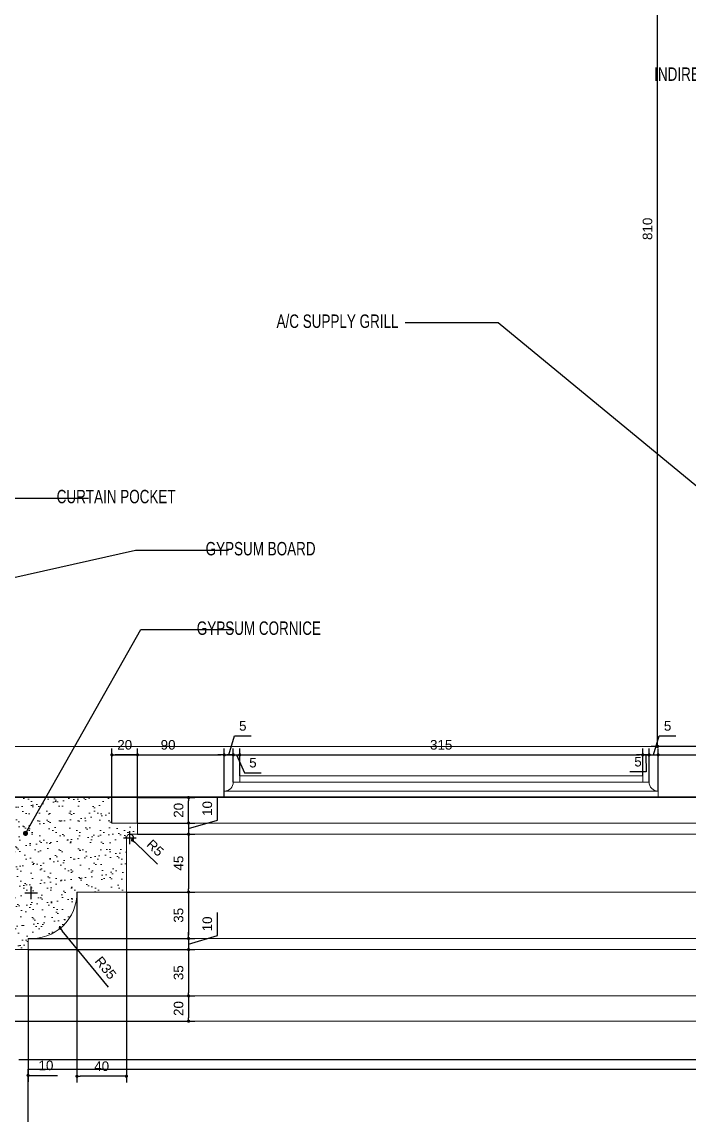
# Model space of a CAD drawing. Header units: inches. Extents: x -12478 to 399182, y -23212 to 525552.
# Drawn here: x 3407 to 3929, y 21914 to 22769 of the extents above; entities that cross this region are included whole.
import ezdxf

# ---------------------------------------------------------------- set-up
doc = ezdxf.new("R2010")
doc.units = ezdxf.units.IN
doc.header["$LTSCALE"] = 1000
doc.header["$MEASUREMENT"] = 0
doc.linetypes.add('DASHED', pattern=[0.75, 0.5, -0.25])
doc.linetypes.add('HIDDEN', pattern=[0.375, 0.25, -0.125])
doc.layers.add('A-DIM', color=9, linetype='Continuous')
doc.layers.add('A-Hidden', color=8, linetype='HIDDEN')
for name, color, linetype, lineweight in [('GRC', 41, 'Continuous', 0), ('Sanitaire', 253, 'Continuous', 0), ('Wood treillis', 111, 'Continuous', 0)]:
    doc.layers.add(name, color=color, linetype=linetype, lineweight=lineweight)
doc.styles.add('DIM 50', font='romans.shx', dxfattribs={"width": 0.75, "height": 100})
doc.styles.get("Standard").update_dxf_attribs({"font": 'arial.ttf'})
doc.dimstyles.new('chester 5', dxfattribs={"dimscale": 0.05, "dimtxt": 150, "dimasz": 50, "dimexe": 100, "dimexo": 0, "dimgap": 80, "dimtad": 1, "dimdec": 0, "dimrnd": 5, "dimzin": 0, "dimdsep": 46, "dimtxsty": 'Standard', "dimblk": 'DOT', "dimcen": 100, "dimclrd": 1, "dimclre": 1, "dimclrt": 3, "dimadec": 0, "dimazin": 0, "dimtfac": 1, "dimtdec": 0, "dimtofl": 0, "dimtmove": 0, "dimatfit": 3, "dimfxl": 1, "dimtolj": 1, "dimtzin": 0, "dimlwd": -1, "dimarcsym": 0})
doc.dimstyles.get("Standard").update_dxf_attribs({"dimtxt": 0.18, "dimasz": 0.18, "dimexe": 0.18, "dimexo": 0.0625, "dimgap": 0.09, "dimtad": 0, "dimtih": 1, "dimtoh": 1, "dimdec": 4, "dimzin": 0, "dimdsep": 46, "dimtxsty": 'Standard', "dimcen": 0.09, "dimadec": 0, "dimazin": 0, "dimtfac": 1, "dimtdec": 4, "dimtofl": 0, "dimtmove": 0, "dimatfit": 3, "dimfxl": 1, "dimtolj": 1, "dimtzin": 0, "dimarcsym": 0})

# ---------------------------------------------------------------- blocks, each defined once
blk = doc.blocks.new('_Dot')
at = {"color": 0, "linetype": 'ByBlock', "lineweight": -2}
blk.add_line((-0.5, 0), (-1, 0), dxfattribs=at)
at = {"color": 0, "linetype": 'ByBlock', "const_width": 0.5}
blk.add_lwpolyline([(-0.25, 0, 1), (0.25, 0, 1)], format="xyb", close=True, dxfattribs=at)
blk = doc.blocks.new('*D206')
at = {"layer": 'A-DIM', "color": 1, "lineweight": -2, "transparency": 16777216}
for p, q in [((3972.4, 23012.05), (3898.99, 23012.05)), ((3972.4, 22202.05), (3898.99, 22202.05))]:
    blk.add_line(p, q, dxfattribs=at)
at = {"layer": 'A-DIM', "color": 1, "transparency": 16777216}
blk.add_line((3903.99, 22204.55), (3903.99, 23009.55), dxfattribs=at)
at = {"layer": 'Defpoints', "color": 0, "transparency": 16777216}
for p in [(3903.99, 23012.05), (3972.4, 23012.05, 0), (3972.4, 22202.05, 0)]:
    blk.add_point(p, dxfattribs=at)
at = {"layer": 'A-DIM', "color": 1, "transparency": 16777216, "xscale": 2.5, "yscale": 2.5, "zscale": 2.5}
for p, rotation in [((3903.99, 23012.05), 90), ((3903.99, 22202.05), 270)]:
    blk.add_blockref('_Dot', p, dxfattribs=dict(at, rotation=rotation))
at = {"layer": 'A-DIM', "color": 3, "transparency": 16777216, "insert": (3896.16, 22607.05), "char_height": 7.5, "attachment_point": 5, "rotation": 90}
blk.add_mtext('\\A1;810', dxfattribs=at)
blk = doc.blocks.new('A$Ce2b00592')
at = {"layer": 'GRC', "lineweight": 0}
h = blk.add_hatch(dxfattribs=at)
h.set_pattern_fill('AR-SAND', color=256, scale=6)
h.set_pattern_definition([(37.5, (1191.455, 6437.248), (-0.37796, 11.560943), [0, -9.12, 0, -10.2, 0, -9.75]), (7.5, (1191.455, 6437.248), (10.61866, 16.932876), [0, -4.92, 0, -8.22, 0, -3.15]), (327.5, (1184.075, 6437.248), (18.684851, 0.033954), [0, -3, 0, -10.8, 0, -14.1]), (317.5, (1184.075, 6437.248), (18.03676, 5.266053), [0, -1.5, 0, -7.08, 0, -8.1])])
h.paths.add_polyline_path([(354.69, -390), (220.04, -390), (220.04, -555), (230.02, -555), (230.04, -565), (255.18, -565), (255.18, -545.2), (277.08, -545.2), (277.08, -508.97), (289.09, -508.97), (289.09, -500.33, 0.439979), (327.32, -463.97), (366.06, -463.97), (366.06, -421.44, -0.415481), (368.79, -418.7), (374.69, -418.7), (374.69, -410), (354.69, -410)])
at = {"layer": 'GRC'}
for points in [[(850.02, 95), (850.02, -350), (220.02, -350), (220.02, -390), (414.69, -390), (414.69, -390), (414.69, -390), (442.62, -390), (442.62, -385, 0.413614), (449.69, -377.93), (454.69, -377.93), (454.69, -372.93), (770.02, -372.93), (770.02, -377.93), (775.02, -377.93, 0.413614), (782.09, -385), (782.09, -390), (857.95, -390), (857.95, -390), (857.95, -385, 0.413614), (865.02, -377.93), (870.02, -377.93), (870.02, 44.59)], [(220.02, -555), (220.02, -390), (354.69, -390), (354.69, -410), (374.69, -410), (374.69, -418.7), (368.79, -418.7, 0.415481), (366.06, -421.44), (366.06, -463.97), (327.32, -463.97, -0.439979), (289.09, -500.33), (289.09, -508.97), (277.08, -508.97), (277.08, -545.2), (255.18, -545.2), (255.18, -565), (230.04, -565), (230.02, -555), (220.02, -555)]]:
    blk.add_lwpolyline(points, format="xyb", dxfattribs=at)
blk = doc.blocks.new('*D473')
at = {"layer": 'A-DIM', "color": 1, "lineweight": -2, "transparency": 16777216}
for p, q in [((3497.08, 22162.05), (3542.07, 22162.05)), ((3497.08, 22142.05), (3542.07, 22142.05))]:
    blk.add_line(p, q, dxfattribs=at)
at = {"layer": 'A-DIM', "color": 1, "transparency": 16777216}
blk.add_line((3537.07, 22144.55), (3537.07, 22159.55), dxfattribs=at)
at = {"layer": 'Defpoints', "color": 0, "transparency": 16777216}
for p in [(3497.08, 22162.05, 0), (3537.07, 22162.05), (3497.08, 22142.05, 0)]:
    blk.add_point(p, dxfattribs=at)
at = {"layer": 'A-DIM', "color": 1, "transparency": 16777216, "xscale": 2.5, "yscale": 2.5, "zscale": 2.5}
for p, rotation in [((3537.07, 22162.05), 90), ((3537.07, 22142.05), 270)]:
    blk.add_blockref('_Dot', p, dxfattribs=dict(at, rotation=rotation))
at = {"layer": 'A-DIM', "color": 3, "transparency": 16777216, "insert": (3529.24, 22152.05), "char_height": 7.5, "attachment_point": 5, "rotation": 90}
blk.add_mtext('\\A1;20', dxfattribs=at)
blk = doc.blocks.new('*D474')
at = {"layer": 'A-DIM', "color": 1, "lineweight": -2, "transparency": 16777216}
for p, q in [((3497.08, 22133.36), (3542.07, 22133.36)), ((3488.45, 22088.08), (3542.07, 22088.08))]:
    blk.add_line(p, q, dxfattribs=at)
at = {"layer": 'A-DIM', "color": 1, "transparency": 16777216}
blk.add_line((3537.07, 22130.86), (3537.07, 22090.58), dxfattribs=at)
at = {"layer": 'Defpoints', "color": 0, "transparency": 16777216}
for p in [(3497.08, 22133.36, 0), (3488.45, 22088.08, 0), (3537.07, 22088.08)]:
    blk.add_point(p, dxfattribs=at)
at = {"layer": 'A-DIM', "color": 1, "transparency": 16777216, "xscale": 2.5, "yscale": 2.5, "zscale": 2.5}
for p, rotation in [((3537.07, 22133.36), 90), ((3537.07, 22088.08), 270)]:
    blk.add_blockref('_Dot', p, dxfattribs=dict(at, rotation=rotation))
at = {"layer": 'A-DIM', "color": 3, "transparency": 16777216, "insert": (3529.26, 22110.72), "char_height": 7.5, "attachment_point": 5, "rotation": 90}
blk.add_mtext('\\A1;45', dxfattribs=at)
blk = doc.blocks.new('*D475')
at = {"layer": 'A-DIM', "color": 1, "lineweight": -2, "transparency": 16777216}
for p, q in [((3488.45, 22088.08), (3542.07, 22088.08)), ((3411.46, 22051.73), (3542.07, 22051.73))]:
    blk.add_line(p, q, dxfattribs=at)
at = {"layer": 'A-DIM', "color": 1, "transparency": 16777216}
blk.add_line((3537.07, 22085.58), (3537.07, 22054.23), dxfattribs=at)
at = {"layer": 'Defpoints', "color": 0, "transparency": 16777216}
for p in [(3488.45, 22088.08, 0), (3411.46, 22051.73), (3537.07, 22051.73)]:
    blk.add_point(p, dxfattribs=at)
at = {"layer": 'A-DIM', "color": 1, "transparency": 16777216, "xscale": 2.5, "yscale": 2.5, "zscale": 2.5}
for p, rotation in [((3537.07, 22088.08), 90), ((3537.07, 22051.73), 270)]:
    blk.add_blockref('_Dot', p, dxfattribs=dict(at, rotation=rotation))
at = {"layer": 'A-DIM', "color": 3, "transparency": 16777216, "insert": (3529.24, 22069.9), "char_height": 7.5, "attachment_point": 5, "rotation": 90}
blk.add_mtext('\\A1;35', dxfattribs=at)
blk = doc.blocks.new('*D476')
at = {"layer": 'A-DIM', "color": 1, "transparency": 16777216}
for p, q in [((3559.56, 22054.15), (3559.56, 22072.16)), ((3537.07, 22054.23), (3537.07, 22056.73)), ((3537.07, 22047.41), (3559.56, 22054.15)), ((3537.07, 22051.73), (3537.07, 22043.08)), ((3537.07, 22040.58), (3537.07, 22038.08))]:
    blk.add_line(p, q, dxfattribs=at)
at = {"layer": 'A-DIM', "color": 1, "lineweight": -2, "transparency": 16777216}
for p, q in [((3411.46, 22051.73), (3542.07, 22051.73)), ((3411.47, 22043.08), (3542.07, 22043.08))]:
    blk.add_line(p, q, dxfattribs=at)
at = {"layer": 'Defpoints', "color": 0, "transparency": 16777216}
for p in [(3411.46, 22051.73), (3411.47, 22043.08, 0), (3537.07, 22043.08)]:
    blk.add_point(p, dxfattribs=at)
at = {"layer": 'A-DIM', "color": 1, "transparency": 16777216, "xscale": 2.5, "yscale": 2.5, "zscale": 2.5}
for p, rotation in [((3537.07, 22051.73), 270), ((3537.07, 22043.08), 90)]:
    blk.add_blockref('_Dot', p, dxfattribs=dict(at, rotation=rotation))
at = {"layer": 'A-DIM', "color": 3, "transparency": 16777216, "insert": (3551.73, 22063.16), "char_height": 7.5, "attachment_point": 5, "rotation": 90}
blk.add_mtext('\\A1;10', dxfattribs=at)
blk = doc.blocks.new('*D477')
at = {"layer": 'A-DIM', "color": 1, "lineweight": -2, "transparency": 16777216}
for p, q in [((3411.47, 22043.08), (3542.07, 22043.08)), ((3399.46, 22006.85), (3542.07, 22006.85))]:
    blk.add_line(p, q, dxfattribs=at)
at = {"layer": 'A-DIM', "color": 1, "transparency": 16777216}
blk.add_line((3537.07, 22040.58), (3537.07, 22009.35), dxfattribs=at)
at = {"layer": 'Defpoints', "color": 0, "transparency": 16777216}
for p in [(3411.47, 22043.08, 0), (3399.46, 22006.85, 0), (3537.07, 22006.85)]:
    blk.add_point(p, dxfattribs=at)
at = {"layer": 'A-DIM', "color": 1, "transparency": 16777216, "xscale": 2.5, "yscale": 2.5, "zscale": 2.5}
for p, rotation in [((3537.07, 22043.08), 90), ((3537.07, 22006.85), 270)]:
    blk.add_blockref('_Dot', p, dxfattribs=dict(at, rotation=rotation))
at = {"layer": 'A-DIM', "color": 3, "transparency": 16777216, "insert": (3529.24, 22024.97), "char_height": 7.5, "attachment_point": 5, "rotation": 90}
blk.add_mtext('\\A1;35', dxfattribs=at)
blk = doc.blocks.new('*D478')
at = {"layer": 'A-DIM', "color": 1, "lineweight": -2, "transparency": 16777216}
for p, q in [((3399.46, 22006.85), (3542.07, 22006.85)), ((3377.56, 21987.05), (3542.07, 21987.05))]:
    blk.add_line(p, q, dxfattribs=at)
at = {"layer": 'A-DIM', "color": 1, "transparency": 16777216}
blk.add_line((3537.07, 22004.35), (3537.07, 21989.55), dxfattribs=at)
at = {"layer": 'Defpoints', "color": 0, "transparency": 16777216}
for p in [(3399.46, 22006.85, 0), (3377.56, 21987.05, 0), (3537.07, 21987.05)]:
    blk.add_point(p, dxfattribs=at)
at = {"layer": 'A-DIM', "color": 1, "transparency": 16777216, "xscale": 2.5, "yscale": 2.5, "zscale": 2.5}
for p, rotation in [((3537.07, 22006.85), 90), ((3537.07, 21987.05), 270)]:
    blk.add_blockref('_Dot', p, dxfattribs=dict(at, rotation=rotation))
at = {"layer": 'A-DIM', "color": 3, "transparency": 16777216, "insert": (3529.24, 21996.95), "char_height": 7.5, "attachment_point": 5, "rotation": 90}
blk.add_mtext('\\A1;20', dxfattribs=at)
blk = doc.blocks.new('*D479')
at = {"layer": 'A-DIM', "color": 1, "transparency": 16777216}
for p, q in [((3559.56, 22144.45), (3559.56, 22162.46)), ((3537.07, 22144.55), (3537.07, 22147.05)), ((3537.07, 22137.7), (3559.56, 22144.45)), ((3537.07, 22142.05), (3537.07, 22133.36)), ((3537.07, 22130.86), (3537.07, 22128.36))]:
    blk.add_line(p, q, dxfattribs=at)
at = {"layer": 'A-DIM', "color": 1, "lineweight": -2, "transparency": 16777216}
for p, q in [((3497.08, 22142.05), (3542.07, 22142.05)), ((3529.24, 22133.36), (3542.07, 22133.36))]:
    blk.add_line(p, q, dxfattribs=at)
at = {"layer": 'Defpoints', "color": 0, "transparency": 16777216}
for p in [(3497.08, 22142.05, 0), (3529.24, 22133.36, 0), (3537.07, 22133.36)]:
    blk.add_point(p, dxfattribs=at)
at = {"layer": 'A-DIM', "color": 1, "transparency": 16777216, "xscale": 2.5, "yscale": 2.5, "zscale": 2.5}
for p, rotation in [((3537.07, 22142.05), 270), ((3537.07, 22133.36), 90)]:
    blk.add_blockref('_Dot', p, dxfattribs=dict(at, rotation=rotation))
at = {"layer": 'A-DIM', "color": 3, "transparency": 16777216, "insert": (3551.73, 22153.46), "char_height": 7.5, "attachment_point": 5, "rotation": 90}
blk.add_mtext('\\A1;10', dxfattribs=at)
blk = doc.blocks.new('*D480')
at = {"layer": 'A-DIM', "color": 1, "lineweight": -2, "transparency": 16777216}
for p, q in [((3477.07, 22142.05), (3477.07, 22200.41)), ((3497.08, 22142.05), (3497.08, 22200.41))]:
    blk.add_line(p, q, dxfattribs=at)
at = {"layer": 'A-DIM', "color": 1, "transparency": 16777216}
blk.add_line((3494.58, 22195.41), (3479.57, 22195.41), dxfattribs=at)
at = {"layer": 'Defpoints', "color": 0, "transparency": 16777216}
for p in [(3477.07, 22195.41), (3477.07, 22142.05, 0), (3497.08, 22142.05, 0)]:
    blk.add_point(p, dxfattribs=at)
at = {"layer": 'A-DIM', "color": 1, "transparency": 16777216, "xscale": 2.5, "yscale": 2.5, "zscale": 2.5, "rotation": 180}
blk.add_blockref('_Dot', (3477.07, 22195.41), dxfattribs=at)
at = {"layer": 'A-DIM', "color": 1, "transparency": 16777216, "xscale": 2.5, "yscale": 2.5, "zscale": 2.5}
blk.add_blockref('_Dot', (3497.08, 22195.41), dxfattribs=at)
at = {"layer": 'A-DIM', "color": 3, "transparency": 16777216, "insert": (3487.07, 22203.24), "char_height": 7.5, "attachment_point": 5}
blk.add_mtext('\\A1;20', dxfattribs=at)
blk = doc.blocks.new('*D481')
at = {"layer": 'A-DIM', "color": 1, "lineweight": -2, "transparency": 16777216}
for p, q in [((3477.07, 22142.05), (3477.07, 22200.41)), ((3565, 22162.55), (3565, 22200.41))]:
    blk.add_line(p, q, dxfattribs=at)
at = {"layer": 'A-DIM', "color": 1, "transparency": 16777216}
blk.add_line((3479.57, 22195.41), (3562.5, 22195.41), dxfattribs=at)
at = {"layer": 'Defpoints', "color": 0, "transparency": 16777216}
for p in [(3565, 22195.41), (3565, 22162.55), (3477.07, 22142.05, 0)]:
    blk.add_point(p, dxfattribs=at)
at = {"layer": 'A-DIM', "color": 1, "transparency": 16777216, "xscale": 2.5, "yscale": 2.5, "zscale": 2.5, "rotation": 180}
blk.add_blockref('_Dot', (3477.07, 22195.41), dxfattribs=at)
at = {"layer": 'A-DIM', "color": 1, "transparency": 16777216, "xscale": 2.5, "yscale": 2.5, "zscale": 2.5}
blk.add_blockref('_Dot', (3565, 22195.41), dxfattribs=at)
at = {"layer": 'A-DIM', "color": 3, "transparency": 16777216, "insert": (3521.03, 22203.24), "char_height": 7.5, "attachment_point": 5}
blk.add_mtext('\\A1;90', dxfattribs=at)
blk = doc.blocks.new('*D482')
at = {"layer": 'A-DIM', "color": 1, "transparency": 16777216}
for p, q in [((3568.54, 22195.41), (3572.98, 22210.23)), ((3572.98, 22210.23), (3585.95, 22210.23)), ((3562.5, 22195.41), (3560, 22195.41)), ((3565, 22195.41), (3572.07, 22195.41)), ((3574.57, 22195.41), (3577.07, 22195.41))]:
    blk.add_line(p, q, dxfattribs=at)
at = {"layer": 'A-DIM', "color": 1, "lineweight": -2, "transparency": 16777216}
for p, q in [((3565, 22162.55), (3565, 22200.41)), ((3572.07, 22174.13), (3572.07, 22200.41))]:
    blk.add_line(p, q, dxfattribs=at)
at = {"layer": 'Defpoints', "color": 0, "transparency": 16777216}
for p in [(3572.07, 22195.41), (3572.07, 22174.13), (3565, 22162.55)]:
    blk.add_point(p, dxfattribs=at)
at = {"layer": 'A-DIM', "color": 1, "transparency": 16777216, "xscale": 2.5, "yscale": 2.5, "zscale": 2.5}
blk.add_blockref('_Dot', (3565, 22195.41), dxfattribs=at)
at = {"layer": 'A-DIM', "color": 1, "transparency": 16777216, "xscale": 2.5, "yscale": 2.5, "zscale": 2.5, "rotation": 180}
blk.add_blockref('_Dot', (3572.07, 22195.41), dxfattribs=at)
at = {"layer": 'A-DIM', "color": 3, "transparency": 16777216, "insert": (3579.47, 22218.04), "char_height": 7.5, "attachment_point": 5}
blk.add_mtext('\\A1;5', dxfattribs=at)
blk = doc.blocks.new('*D483')
at = {"layer": 'A-DIM', "color": 1, "lineweight": -2, "transparency": 16777216}
for p, q in [((3572.07, 22174.13), (3572.07, 22200.41)), ((3577.07, 22179.13), (3577.07, 22200.41))]:
    blk.add_line(p, q, dxfattribs=at)
at = {"layer": 'A-DIM', "color": 1, "transparency": 16777216}
for p, q in [((3569.57, 22195.41), (3567.07, 22195.41)), ((3572.07, 22195.41), (3577.07, 22195.41)), ((3574.57, 22195.41), (3580.91, 22181.47)), ((3579.57, 22195.41), (3582.07, 22195.41)), ((3580.91, 22181.47), (3593.88, 22181.47))]:
    blk.add_line(p, q, dxfattribs=at)
at = {"layer": 'Defpoints', "color": 0, "transparency": 16777216}
for p in [(3577.07, 22195.41), (3572.07, 22174.13), (3577.07, 22179.13)]:
    blk.add_point(p, dxfattribs=at)
at = {"layer": 'A-DIM', "color": 1, "transparency": 16777216, "xscale": 2.5, "yscale": 2.5, "zscale": 2.5}
blk.add_blockref('_Dot', (3572.07, 22195.41), dxfattribs=at)
at = {"layer": 'A-DIM', "color": 1, "transparency": 16777216, "xscale": 2.5, "yscale": 2.5, "zscale": 2.5, "rotation": 180}
blk.add_blockref('_Dot', (3577.07, 22195.41), dxfattribs=at)
at = {"layer": 'A-DIM', "color": 3, "transparency": 16777216, "insert": (3587.4, 22189.28), "char_height": 7.5, "attachment_point": 5}
blk.add_mtext('\\A1;5', dxfattribs=at)
blk = doc.blocks.new('*D484')
at = {"layer": 'A-DIM', "color": 1, "lineweight": -2, "transparency": 16777216}
for p, q in [((3577.07, 22179.13), (3577.07, 22200.41)), ((3892.4, 22179.13), (3892.4, 22200.41))]:
    blk.add_line(p, q, dxfattribs=at)
at = {"layer": 'A-DIM', "color": 1, "transparency": 16777216}
blk.add_line((3579.57, 22195.41), (3889.9, 22195.41), dxfattribs=at)
at = {"layer": 'Defpoints', "color": 0, "transparency": 16777216}
for p in [(3892.4, 22195.41), (3577.07, 22179.13), (3892.4, 22179.13)]:
    blk.add_point(p, dxfattribs=at)
at = {"layer": 'A-DIM', "color": 1, "transparency": 16777216, "xscale": 2.5, "yscale": 2.5, "zscale": 2.5, "rotation": 180}
blk.add_blockref('_Dot', (3577.07, 22195.41), dxfattribs=at)
at = {"layer": 'A-DIM', "color": 1, "transparency": 16777216, "xscale": 2.5, "yscale": 2.5, "zscale": 2.5}
blk.add_blockref('_Dot', (3892.4, 22195.41), dxfattribs=at)
at = {"layer": 'A-DIM', "color": 3, "transparency": 16777216, "insert": (3734.73, 22203.24), "char_height": 7.5, "attachment_point": 5}
blk.add_mtext('\\A1;315', dxfattribs=at)
blk = doc.blocks.new('*D485')
at = {"layer": 'A-DIM', "color": 1, "lineweight": -2, "transparency": 16777216}
for p, q in [((3892.4, 22179.13), (3892.4, 22200.41)), ((3897.4, 22174.13), (3897.4, 22200.41))]:
    blk.add_line(p, q, dxfattribs=at)
at = {"layer": 'A-DIM', "color": 1, "transparency": 16777216}
for p, q in [((3889.9, 22195.41), (3887.4, 22195.41)), ((3892.4, 22195.41), (3897.4, 22195.41)), ((3894.9, 22195.41), (3895.2, 22182.24)), ((3899.9, 22195.41), (3902.4, 22195.41)), ((3895.2, 22182.24), (3882.22, 22182.24))]:
    blk.add_line(p, q, dxfattribs=at)
at = {"layer": 'Defpoints', "color": 0, "transparency": 16777216}
for p in [(3897.4, 22195.41), (3892.4, 22179.13), (3897.4, 22174.13)]:
    blk.add_point(p, dxfattribs=at)
at = {"layer": 'A-DIM', "color": 1, "transparency": 16777216, "xscale": 2.5, "yscale": 2.5, "zscale": 2.5}
blk.add_blockref('_Dot', (3892.4, 22195.41), dxfattribs=at)
at = {"layer": 'A-DIM', "color": 1, "transparency": 16777216, "xscale": 2.5, "yscale": 2.5, "zscale": 2.5, "rotation": 180}
blk.add_blockref('_Dot', (3897.4, 22195.41), dxfattribs=at)
at = {"layer": 'A-DIM', "color": 3, "transparency": 16777216, "insert": (3888.71, 22190.05), "char_height": 7.5, "attachment_point": 5}
blk.add_mtext('\\A1;5', dxfattribs=at)
blk = doc.blocks.new('*D486')
at = {"layer": 'A-DIM', "color": 1, "transparency": 16777216}
for p, q in [((3900.94, 22195.41), (3905.38, 22210.23)), ((3905.38, 22210.23), (3918.35, 22210.23)), ((3894.9, 22195.41), (3892.4, 22195.41)), ((3897.4, 22195.41), (3904.47, 22195.41)), ((3906.97, 22195.41), (3909.47, 22195.41))]:
    blk.add_line(p, q, dxfattribs=at)
at = {"layer": 'A-DIM', "color": 1, "lineweight": -2, "transparency": 16777216}
for p, q in [((3897.4, 22174.13), (3897.4, 22200.41)), ((3904.47, 22167.05), (3904.47, 22200.41))]:
    blk.add_line(p, q, dxfattribs=at)
at = {"layer": 'Defpoints', "color": 0, "transparency": 16777216}
for p in [(3904.47, 22195.41), (3897.4, 22174.13), (3904.47, 22167.05, 0)]:
    blk.add_point(p, dxfattribs=at)
at = {"layer": 'A-DIM', "color": 1, "transparency": 16777216, "xscale": 2.5, "yscale": 2.5, "zscale": 2.5}
blk.add_blockref('_Dot', (3897.4, 22195.41), dxfattribs=at)
at = {"layer": 'A-DIM', "color": 1, "transparency": 16777216, "xscale": 2.5, "yscale": 2.5, "zscale": 2.5, "rotation": 180}
blk.add_blockref('_Dot', (3904.47, 22195.41), dxfattribs=at)
at = {"layer": 'A-DIM', "color": 3, "transparency": 16777216, "insert": (3911.87, 22218.04), "char_height": 7.5, "attachment_point": 5}
blk.add_mtext('\\A1;5', dxfattribs=at)
blk = doc.blocks.new('*D487')
at = {"layer": 'A-DIM', "color": 1, "lineweight": -2, "transparency": 16777216}
for p, q in [((3904.47, 22167.05), (3904.47, 22200.41)), ((3980.33, 22167.05), (3980.33, 22200.41))]:
    blk.add_line(p, q, dxfattribs=at)
at = {"layer": 'A-DIM', "color": 1, "transparency": 16777216}
blk.add_line((3906.97, 22195.41), (3977.83, 22195.41), dxfattribs=at)
at = {"layer": 'Defpoints', "color": 0, "transparency": 16777216}
for p in [(3980.33, 22195.41), (3904.47, 22167.05, 0), (3980.33, 22167.05, 0)]:
    blk.add_point(p, dxfattribs=at)
at = {"layer": 'A-DIM', "color": 1, "transparency": 16777216, "xscale": 2.5, "yscale": 2.5, "zscale": 2.5, "rotation": 180}
blk.add_blockref('_Dot', (3904.47, 22195.41), dxfattribs=at)
at = {"layer": 'A-DIM', "color": 1, "transparency": 16777216, "xscale": 2.5, "yscale": 2.5, "zscale": 2.5}
blk.add_blockref('_Dot', (3980.33, 22195.41), dxfattribs=at)
at = {"layer": 'A-DIM', "color": 3, "transparency": 16777216, "insert": (3942.4, 22203.23), "char_height": 7.5, "attachment_point": 5}
blk.add_mtext('\\A1;75', dxfattribs=at)
blk = doc.blocks.new('*D490')
at = {"layer": 'A-DIM', "color": 1, "lineweight": -2, "transparency": 16777216}
for p, q in [((3491.17, 22125.62), (3491.17, 22135.62)), ((3486.17, 22130.62), (3496.17, 22130.62))]:
    blk.add_line(p, q, dxfattribs=at)
at = {"layer": 'A-DIM', "color": 1, "transparency": 16777216}
blk.add_line((3512.85, 22110.02), (3494.96, 22127.02), dxfattribs=at)
at = {"layer": 'A-DIM', "color": 1, "lineweight": -2, "transparency": 16777216}
blk.add_arc((3491.17, 22130.62), 2.73, 316.45437, 90, dxfattribs=at)
at = {"layer": 'Defpoints', "color": 0, "transparency": 16777216}
for p in [(3491.17, 22130.62, 0), (3493.15, 22128.74, 0)]:
    blk.add_point(p, dxfattribs=at)
at = {"layer": 'A-DIM', "color": 1, "transparency": 16777216, "xscale": 2.5, "yscale": 2.5, "zscale": 2.5, "rotation": 136.4543730994027}
blk.add_blockref('_Dot', (3493.15, 22128.74), dxfattribs=at)
at = {"layer": 'A-DIM', "color": 3, "transparency": 16777216, "insert": (3510.93, 22122.62), "char_height": 7.5, "attachment_point": 5, "rotation": 316.45437}
blk.add_mtext('\\A1;R5', dxfattribs=at)
blk = doc.blocks.new('*D491')
at = {"layer": 'A-DIM', "color": 1, "lineweight": -2, "transparency": 16777216}
for p, q in [((3449.69, 22088.08), (3449.69, 21938.94)), ((3488.44, 22088.08), (3488.44, 21938.94))]:
    blk.add_line(p, q, dxfattribs=at)
at = {"layer": 'A-DIM', "color": 1, "transparency": 16777216}
blk.add_line((3485.94, 21943.94), (3452.19, 21943.94), dxfattribs=at)
at = {"layer": 'Defpoints', "color": 0, "transparency": 16777216}
for p in [(3449.69, 22088.08, 0), (3488.44, 22088.08, 0), (3449.69, 21943.94)]:
    blk.add_point(p, dxfattribs=at)
at = {"layer": 'A-DIM', "color": 1, "transparency": 16777216, "xscale": 2.5, "yscale": 2.5, "zscale": 2.5, "rotation": 180}
blk.add_blockref('_Dot', (3449.69, 21943.94), dxfattribs=at)
at = {"layer": 'A-DIM', "color": 1, "transparency": 16777216, "xscale": 2.5, "yscale": 2.5, "zscale": 2.5}
blk.add_blockref('_Dot', (3488.44, 21943.94), dxfattribs=at)
at = {"layer": 'A-DIM', "color": 3, "transparency": 16777216, "insert": (3469.07, 21951.77), "char_height": 7.5, "attachment_point": 5}
blk.add_mtext('\\A1;40', dxfattribs=at)
blk = doc.blocks.new('*D492')
at = {"layer": 'A-DIM', "color": 1, "lineweight": -2, "transparency": 16777216}
for p, q in [((3413.92, 22082.42), (3413.92, 22092.42)), ((3408.92, 22087.42), (3418.92, 22087.42))]:
    blk.add_line(p, q, dxfattribs=at)
at = {"layer": 'A-DIM', "color": 1, "transparency": 16777216}
blk.add_line((3474.36, 22013.76), (3438.2, 22057.83), dxfattribs=at)
at = {"layer": 'Defpoints', "color": 0, "transparency": 16777216}
for p in [(3413.92, 22087.42, 0), (3436.61, 22059.76, 0)]:
    blk.add_point(p, dxfattribs=at)
at = {"layer": 'A-DIM', "color": 1, "transparency": 16777216, "xscale": 2.5, "yscale": 2.5, "zscale": 2.5, "rotation": 129.3670457076203}
blk.add_blockref('_Dot', (3436.61, 22059.76), dxfattribs=at)
at = {"layer": 'A-DIM', "color": 3, "transparency": 16777216, "insert": (3472.17, 22028.77), "char_height": 7.5, "attachment_point": 5, "rotation": 309.36705}
blk.add_mtext('\\A1;R35', dxfattribs=at)
blk = doc.blocks.new('*D493')
at = {"layer": 'A-DIM', "color": 1, "lineweight": -2, "transparency": 16777216}
for p, q in [((3399.45, 22043.08), (3399.45, 21939.57)), ((3411.46, 22043.08), (3411.46, 21939.57))]:
    blk.add_line(p, q, dxfattribs=at)
at = {"layer": 'A-DIM', "color": 1, "transparency": 16777216}
for p, q in [((3396.95, 21944.57), (3394.45, 21944.57)), ((3413.96, 21944.57), (3434.48, 21944.57))]:
    blk.add_line(p, q, dxfattribs=at)
at = {"layer": 'Defpoints', "color": 0, "transparency": 16777216}
for p in [(3399.45, 22043.08, 0), (3411.46, 22043.08, 0), (3399.45, 21944.57)]:
    blk.add_point(p, dxfattribs=at)
at = {"layer": 'A-DIM', "color": 1, "transparency": 16777216, "xscale": 2.5, "yscale": 2.5, "zscale": 2.5}
blk.add_blockref('_Dot', (3399.45, 21944.57), dxfattribs=at)
at = {"layer": 'A-DIM', "color": 1, "transparency": 16777216, "xscale": 2.5, "yscale": 2.5, "zscale": 2.5, "rotation": 180}
blk.add_blockref('_Dot', (3411.46, 21944.57), dxfattribs=at)
at = {"layer": 'A-DIM', "color": 3, "transparency": 16777216, "insert": (3425.47, 21952.4), "char_height": 7.5, "attachment_point": 5}
blk.add_mtext('\\A1;10', dxfattribs=at)

msp = doc.modelspace()

# ---------------------------------------------------------------- linework, layer by layer
at = {"layer": 'A-Hidden', "linetype": 'DASHED', "lineweight": 0, "ltscale": 10}
msp.add_line((15334.45, 22162.55, 0), (2054.32, 22162.55, 0), dxfattribs=at)
at = {"layer": 'GRC', "lineweight": 0}
for p, q in [((3577.08, 22174.13, 0), (3892.4, 22174.13, 0)), ((3904.47, 22167.05, 0), (3565.01, 22167.05, 0)), ((3477.08, 22162.05, 0), (12539.77, 22162.05, 0)), ((3497.08, 22142.05, 0), (12607.7, 22142.05, 0)), ((3497.08, 22133.36, 0), (12607.7, 22133.36, 0)), ((3488.45, 22088.08, 0), (12616.33, 22088.08, 0)), ((3416.38, 22051.73, 0), (12688.39, 22051.73, 0)), ((3411.47, 22043.08, 0), (12693.3, 22043.08, 0)), ((3399.46, 22006.85, 0), (12705.31, 22006.85, 0)), ((3377.56, 21987.05, 0), (12727.21, 21987.05, 0))]:
    msp.add_line(p, q, dxfattribs=at)
at = {"layer": 'Wood treillis', "lineweight": -2, "elevation": 0}
for points in [[(3404.14, 21957.05), (8050.65, 21957.05)], [(3411.64, 21949.55), (8050.65, 21949.55)], [(3411.64, 19042.05), (3411.64, 21949.55)]]:
    msp.add_lwpolyline(points, dxfattribs=at)

# ---------------------------------------------------------------- block references
at = {"layer": 'Sanitaire', "color": 1}
msp.add_blockref('A$Ce2b00592', (3122.38, 22552.05, 0), dxfattribs=at)

# ---------------------------------------------------------------- texts
at = {"layer": 'A-DIM', "color": 3, "ltscale": 500, "char_height": 10.5, "width": 2801.0884, "attachment_point": 1, "style": 'DIM 50'}
for s, insert in [('\\pxqr;{\\fCityBlueprint|b0|i0|c2|p2;INDIRECT LIGHT}', (1183.96, 22733.34, 0)), ('\\pxqr;{\\fCityBlueprint|b0|i0|c2|p2;A/C SUPPLY GRILL}', (900.22, 22540.02, 0)), ('\\pxqr;{\\fCityBlueprint|b0|i0|c2|p2;CURTAIN POCKET}', (725.8, 22402.81, 0)), ('\\pxqr;{\\fCityBlueprint|b0|i0|c2|p2;GYPSUM BOARD}', (835.33, 22362.03, 0)), ('\\pxqr;{\\fCityBlueprint|b0|i0|c2|p2;GYPSUM CORNICE}', (839.53, 22299.84, 0))]:
    msp.add_mtext(s, dxfattribs=dict(at, insert=insert))

# ---------------------------------------------------------------- dimensions: what is measured, and where the dimension line sits
at = {"layer": 'A-DIM'}
dim = msp.add_linear_dim(base=(3903.99, 23012.05, 0), p1=(3972.4, 22202.05, 0), p2=(3972.4, 23012.05, 0), angle=90, dimstyle='chester 5', dxfattribs=at)
dim.commit()
dim.dimension.update_dxf_attribs({"geometry": '*D206', "text_midpoint": (3896.16, 22607.05, 0)})
at = {"layer": 'A-DIM', "color": 8}
for base, p1, p2, picture, middle in [((3572.07, 22195.41), (3565, 22162.55), (3572.07, 22174.13), '*D482', (3576.98, 22218.04)), ((3904.47, 22195.41), (3897.4, 22174.13), (3904.47, 22167.05, 0), '*D486', (3909.38, 22218.04)), ((3565, 22195.41), (3477.07, 22142.05, 0), (3565, 22162.55), '*D481', (3521.03, 22203.24)), ((3892.4, 22195.41), (3577.07, 22179.13), (3892.4, 22179.13), '*D484', (3734.73, 22203.24)), ((3980.33, 22195.41), (3904.47, 22167.05, 0), (3980.33, 22167.05, 0), '*D487', (3942.4, 22203.23))]:
    dim = msp.add_linear_dim(base=base, p1=p1, p2=p2, dimstyle='chester 5', override={"dimtmove": 1}, dxfattribs=at)
    dim.commit()
    dim.dimension.update_dxf_attribs({"geometry": picture, "text_midpoint": middle})
for base, p1, p2, picture, middle in [((3477.07, 22195.41), (3497.08, 22142.05, 0), (3477.07, 22142.05, 0), '*D480', (3487.07, 22203.24)), ((3449.69, 21943.94), (3488.44, 22088.08, 0), (3449.69, 22088.08, 0), '*D491', (3469.07, 21951.77))]:
    dim = msp.add_linear_dim(base=base, p1=p1, p2=p2, dimstyle='chester 5', dxfattribs=at)
    dim.commit()
    dim.dimension.update_dxf_attribs({"geometry": picture, "text_midpoint": middle})
for base, p1, p2, picture, middle in [((3577.07, 22195.41), (3572.07, 22174.13), (3577.07, 22179.13), '*D483', (3584.91, 22181.47)), ((3897.4, 22195.41), (3892.4, 22179.13), (3897.4, 22174.13), '*D485', (3891.2, 22182.24))]:
    dim = msp.add_linear_dim(base=base, p1=p1, p2=p2, dimstyle='chester 5', override={"dimtmove": 1}, dxfattribs=at)
    dim.commit()
    dim.dimension.update_dxf_attribs({"geometry": picture, "text_midpoint": middle, "dimtype": 160})
dim = msp.add_linear_dim(base=(3537.07, 22162.05), p1=(3497.08, 22142.05, 0), p2=(3497.08, 22162.05, 0), angle=90, dimstyle='chester 5', dxfattribs=at)
dim.commit()
dim.dimension.update_dxf_attribs({"geometry": '*D473', "text_midpoint": (3529.24, 22152.05)})
for base, p1, p2, picture, middle in [((3537.07, 22133.36), (3497.08, 22142.05, 0), (3529.24, 22133.36, 0), '*D479', (3551.73, 22148.45)), ((3537.07, 22088.08), (3497.08, 22133.36, 0), (3488.45, 22088.08, 0), '*D474', (3529.26, 22110.72)), ((3537.07, 22051.73), (3488.45, 22088.08, 0), (3411.46, 22051.73), '*D475', (3529.24, 22069.9)), ((3537.07, 22043.08), (3411.46, 22051.73), (3411.47, 22043.08, 0), '*D476', (3551.73, 22058.15)), ((3537.07, 22006.85), (3411.47, 22043.08, 0), (3399.46, 22006.85, 0), '*D477', (3529.24, 22024.97)), ((3537.07, 21987.05), (3399.46, 22006.85, 0), (3377.56, 21987.05, 0), '*D478', (3529.24, 21996.95))]:
    dim = msp.add_linear_dim(base=base, p1=p1, p2=p2, angle=90, dimstyle='chester 5', override={"dimtmove": 1}, dxfattribs=at)
    dim.commit()
    dim.dimension.update_dxf_attribs({"geometry": picture, "text_midpoint": middle})
for center, mpoint, picture, middle in [((3491.17, 22130.62, 0), (3493.15, 22128.74, 0), '*D490', (3505.55, 22116.96)), ((3413.92, 22087.42, 0), (3436.61, 22059.76, 0), '*D492', (3466.12, 22023.8))]:
    dim = msp.add_radius_dim(center=center, mpoint=mpoint, dimstyle='chester 5', dxfattribs=at)
    dim.commit()
    dim.dimension.update_dxf_attribs({"geometry": picture, "text_midpoint": middle, "dimtype": 164})
dim = msp.add_linear_dim(base=(3399.45, 21944.57), p1=(3411.46, 22043.08, 0), p2=(3399.45, 22043.08, 0), dimstyle='chester 5', dxfattribs=at)
dim.commit()
dim.dimension.update_dxf_attribs({"geometry": '*D493', "text_midpoint": (3425.47, 21944.57), "dimtype": 160})

# ---------------------------------------------------------------- leaders
at = {"layer": 'A-DIM', "color": 1}
for points in [[(3976.51, 22370.87, 0), (3779.33, 22533.6, 0), (3706.54, 22533.6, 0)], [(3221.62, 22359.67, 0), (3386.05, 22396.4, 0), (3458.84, 22396.4, 0)], [(3331.15, 22318.89, 0), (3495.58, 22355.62, 0), (3568.37, 22355.62, 0)], [(3409.47, 22134, 0), (3499.77, 22293.43, 0), (3572.57, 22293.43, 0)]]:
    msp.add_leader(points, dimstyle='Standard', override={"dimasz": 4, "dimldrblk": 'Dot', "dimfxl": 0.1, "dimarcsym": 2}, dxfattribs=at)

doc.saveas('drawing.dxf')
